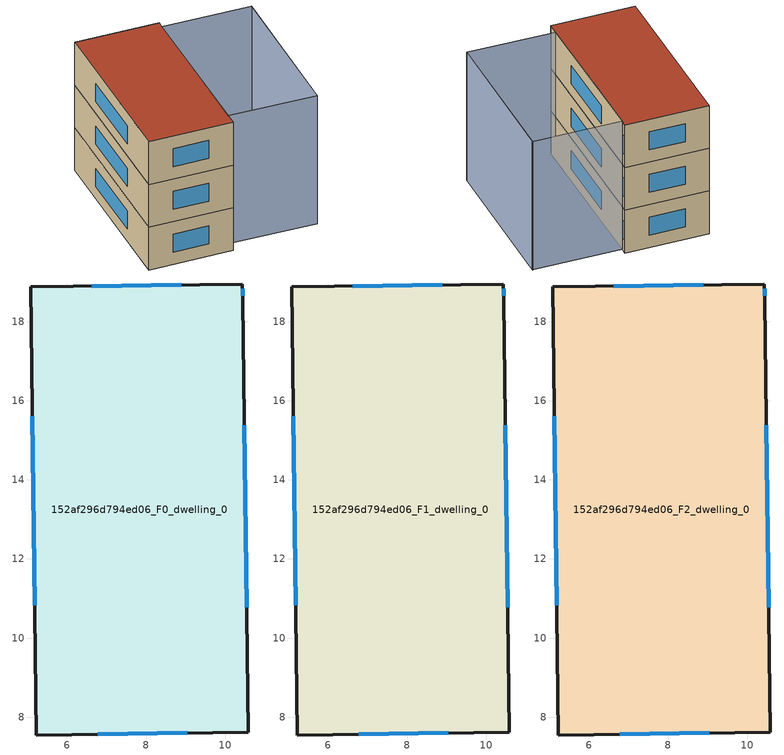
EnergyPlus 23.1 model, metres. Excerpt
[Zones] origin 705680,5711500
152af296d794ed06_F0_dwelling_0
 floor ground (EU_floor_Construction): 10.44,18.95 10.44,18.53 10.58,7.62 5.22,7.55 5.08,18.88 z0
 wall outside (EU_wall_Construction): 5.08,18.88 5.22,7.55 10.58,7.62 10.44,18.53 10.44,18.95 5.08,18.88 z0:3
 window (EU_Window_Construction): 5.12,15.6 5.18,10.82 / 8.89,18.93 6.63,18.9 / 10.44,18.65 10.44,18.83 / 10.54,10.77 10.48,15.38 / 6.77,7.57 9.04,7.6 z0.87:2.13
152af296d794ed06_F1_dwelling_0
 floor to 152af296d794ed06_F0_dwelling_0 (EU_floor_Construction): 10.44,18.95 10.44,18.53 10.58,7.62 5.22,7.55 5.08,18.88 z3
 wall outside (EU_wall_Construction): 5.08,18.88 5.22,7.55 10.58,7.62 10.44,18.53 10.44,18.95 5.08,18.88 z3:6
 window (EU_Window_Construction): 5.12,15.6 5.18,10.82 / 8.89,18.93 6.63,18.9 / 10.44,18.65 10.44,18.83 / 10.54,10.77 10.48,15.38 / 6.77,7.57 9.04,7.6 z3.87:5.13
152af296d794ed06_F2_dwelling_0
 floor to 152af296d794ed06_F1_dwelling_0 (EU_floor_Construction): 10.44,18.95 10.44,18.53 10.58,7.62 5.22,7.55 5.08,18.88 z6
 wall outside (EU_wall_Construction): 5.08,18.88 5.22,7.55 10.58,7.62 10.44,18.53 10.44,18.95 5.08,18.88 z6:9
 window (EU_Window_Construction): 5.12,15.6 5.18,10.82 / 8.89,18.93 6.63,18.9 / 10.44,18.65 10.44,18.83 / 10.54,10.77 10.48,15.38 / 6.77,7.57 9.04,7.6 z6.87:8.13
 roof outside (EU_roof_Construction): 10.58,7.62 10.44,18.53 10.44,18.95 5.08,18.88 5.22,7.55 z9
shading: 16.19,8.43 16.11,18.6 / 16.11,18.58 16.2,8.43 / 16.2,8.43 10.53,8.38 / 10.53,8.38 10.44,18.53 / 10.44,18.53 16.11,18.58 z0:9
[Building]
EU S2 Campaign: North Axis=0; Terrain=City; Solar Distribution=FullExterior
[Site:Location]
London: Latitude=51.5; Longitude=-0.5; Time Zone=0; Elevation=25
[SizingPeriod:WeatherFileDays]
AnnualSizingPeriod: Begin Month=1; Begin Day of Month=1; End Month=12; End Day of Month=31; Day of Week for Start Day=Monday; Use Weather File Daylight Saving Period=No; Use Weather File Rain and Snow Indicators=No
[MATERIAL]
EU_InternalMass_Material: Roughness=MediumRough; Thickness=0.1; Conductivity=1; Density=1800; Specific Heat=900; Thermal Absorptance=0.9; Solar Absorptance=0.7; Visible Absorptance=0.7
[MATERIAL:NOMASS] Roughness=MediumRough; Thermal Absorptance=0.9; Solar Absorptance=0.7; Visible Absorptance=0.7
Name | Thermal Resistance
EU_wall_NoMass | 0.724719
EU_roof_NoMass | 2.98947
EU_floor_NoMass | 2.39157
[WINDOWMATERIAL:SIMPLEGLAZINGSYSTEM]
EU_Window_SimpleGlazing: UFactor=2.63425; Solar Heat Gain Coefficient=0.76; Visible Transmittance=0.76
[CONSTRUCTION]
EU_wall_Construction: EU_wall_NoMass
EU_roof_Construction: EU_roof_NoMass
EU_floor_Construction: EU_floor_NoMass
EU_Window_Construction: EU_Window_SimpleGlazing
EU_InternalMass_Construction: EU_InternalMass_Material
[ZONE] Type=1; Multiplier=1; Ceiling Height=autocalculate; Volume=182.106; Floor Area=autocalculate; Part of Total Floor Area=Yes
152af296d794ed06_F0_dwelling_0; 152af296d794ed06_F1_dwelling_0; 152af296d794ed06_F2_dwelling_0
[INTERNALMASS] Construction=EU_InternalMass_Construction; Surface Area=60.7021
Name | Zone or ZoneList
152af296d794ed06_F0_dwelling_0_EU_InternalMass | 152af296d794ed06_F0_dwelling_0
152af296d794ed06_F1_dwelling_0_EU_InternalMass | 152af296d794ed06_F1_dwelling_0
152af296d794ed06_F2_dwelling_0_EU_InternalMass | 152af296d794ed06_F2_dwelling_0
[OTHEREQUIPMENT] Fuel Type=Electricity; Design Level Calculation Method=Watts/Area; Power per Zone Floor Area=1; Fraction Latent=0; Fraction Radiant=0; Fraction Lost=0; Carbon Dioxide Generation Rate=0; EndUse Subcategory=EU_Step8_InternalGains
Name | Zone or ZoneList or Space or SpaceList | Schedule
EU_Step8_InternalGain_152af296d794ed06_F0_dwelling_0_f000 | 152af296d794ed06_F0_dwelling_0 | EU_Step8_GainSchedule_152af296d794ed06_F0_dwelling_0_f000
EU_Step8_InternalGain_152af296d794ed06_F1_dwelling_0_f000 | 152af296d794ed06_F1_dwelling_0 | EU_Step8_GainSchedule_152af296d794ed06_F1_dwelling_0_f000
EU_Step8_InternalGain_152af296d794ed06_F2_dwelling_0_f000 | 152af296d794ed06_F2_dwelling_0 | EU_Step8_GainSchedule_152af296d794ed06_F2_dwelling_0_f000
[ZONEVENTILATION:DESIGNFLOWRATE] Schedule=EU_AlwaysOn; Design Flow Rate Calculation Method=AirChanges/Hour; Air Changes per Hour=0.418135; Ventilation Type=Natural; Fan Pressure Rise=0; Fan Total Efficiency=1; Constant Term Coefficient=1; Temperature Term Coefficient=0; Velocity Term Coefficient=0; Velocity Squared Term Coefficient=0; Minimum Indoor Temperature=-100; Maximum Indoor Temperature=100; Delta Temperature=-100; Minimum Outdoor Temperature=-100; Maximum Outdoor Temperature=100; Maximum Wind Speed=40
Name | Zone or ZoneList or Space or SpaceList
EU_ConstantAir_152af296d794ed06_F0_dwelling_0 | 152af296d794ed06_F0_dwelling_0
EU_ConstantAir_152af296d794ed06_F1_dwelling_0 | 152af296d794ed06_F1_dwelling_0
EU_ConstantAir_152af296d794ed06_F2_dwelling_0 | 152af296d794ed06_F2_dwelling_0
[HVACTEMPLATE:THERMOSTAT] Constant Heating Setpoint=20; Constant Cooling Setpoint=50
EU_HeatOnly_152af296d794ed06_F0_dwelling_0; EU_HeatOnly_152af296d794ed06_F1_dwelling_0; EU_HeatOnly_152af296d794ed06_F2_dwelling_0
[HVACTEMPLATE:ZONE:IDEALLOADSAIRSYSTEM] System Availability Schedule=EU_AlwaysOn; Maximum Heating Supply Air Temperature=50; Minimum Cooling Supply Air Temperature=13; Maximum Heating Supply Air Humidity Ratio=0.0156; Minimum Cooling Supply Air Humidity Ratio=0.0077; Heating Limit=NoLimit; Cooling Limit=NoLimit; Heating Availability Schedule=EU_AlwaysOn; Cooling Availability Schedule=EU_CoolingOff; Dehumidification Control Type=ConstantSensibleHeatRatio; Cooling Sensible Heat Ratio=0.7; Dehumidification Setpoint=60; Humidification Control Type=None; Humidification Setpoint=30; Outdoor Air Method=None; Outdoor Air Flow Rate per Person=0.00944; Outdoor Air Flow Rate per Zone Floor Area=0; Outdoor Air Flow Rate per Zone=0; Demand Controlled Ventilation Type=None; Outdoor Air Economizer Type=NoEconomizer; Heat Recovery Type=None; Sensible Heat Recovery Effectiveness=0.7; Latent Heat Recovery Effectiveness=0.65
Name | Template Thermostat
152af296d794ed06_F0_dwelling_0 | EU_HeatOnly_152af296d794ed06_F0_dwelling_0
152af296d794ed06_F1_dwelling_0 | EU_HeatOnly_152af296d794ed06_F1_dwelling_0
152af296d794ed06_F2_dwelling_0 | EU_HeatOnly_152af296d794ed06_F2_dwelling_0
[SIZING:ZONE] Zone Cooling Design Supply Air Temperature Input Method=SupplyAirTemperature; Zone Cooling Design Supply Air Temperature=13; Zone Heating Design Supply Air Temperature Input Method=SupplyAirTemperature; Zone Heating Design Supply Air Temperature=50; Zone Cooling Design Supply Air Humidity Ratio=0.008; Zone Heating Design Supply Air Humidity Ratio=0.008; Cooling Design Air Flow Method=DesignDay; Cooling Design Air Flow Rate=0; Cooling Minimum Air Flow per Zone Floor Area=0.000762; Cooling Minimum Air Flow=0; Cooling Minimum Air Flow Fraction=0.2; Heating Design Air Flow Method=DesignDay; Heating Design Air Flow Rate=0; Heating Maximum Air Flow per Zone Floor Area=0.002032; Heating Maximum Air Flow=0.141576; Heating Maximum Air Flow Fraction=0.3; Account for Dedicated Outdoor Air System=No; Dedicated Outdoor Air System Control Strategy=NeutralSupplyAir; Dedicated Outdoor Air Low Setpoint Temperature for Design=autosize; Dedicated Outdoor Air High Setpoint Temperature for Design=autosize; Zone Load Sizing Method=Sensible Load Only No Latent Load; Zone Latent Cooling Design Supply Air Humidity Ratio Input Method=HumidityRatioDifference; Zone Cooling Design Supply Air Humidity Ratio Difference=0.005; Zone Latent Heating Design Supply Air Humidity Ratio Input Method=HumidityRatioDifference; Zone Humidification Design Supply Air Humidity Ratio Difference=0.005
152af296d794ed06_F0_dwelling_0; 152af296d794ed06_F1_dwelling_0; 152af296d794ed06_F2_dwelling_0
[SCHEDULE:CONSTANT]
Name | Hourly Value
EU_AlwaysOn | 1
EU_CoolingOff | 0
[SCHEDULE:FILE] Column Number=1; Rows to Skip at Top=0; Number of Hours of Data=8760; Column Separator=Comma; Interpolate to Timestep=No; Minutes per Item=60; Adjust Schedule for Daylight Savings=Yes
Name | File
EU_Step8_GainSchedule_152af296d794ed06_F0_dwelling_0_f000 | ../../schedules/152af296d794ed06/152af296d794ed06_F0_dwelling_0_f000_gain.csv
EU_Step8_GainSchedule_152af296d794ed06_F1_dwelling_0_f000 | ../../schedules/152af296d794ed06/152af296d794ed06_F1_dwelling_0_f000_gain.csv
EU_Step8_GainSchedule_152af296d794ed06_F2_dwelling_0_f000 | ../../schedules/152af296d794ed06/152af296d794ed06_F2_dwelling_0_f000_gain.csv
